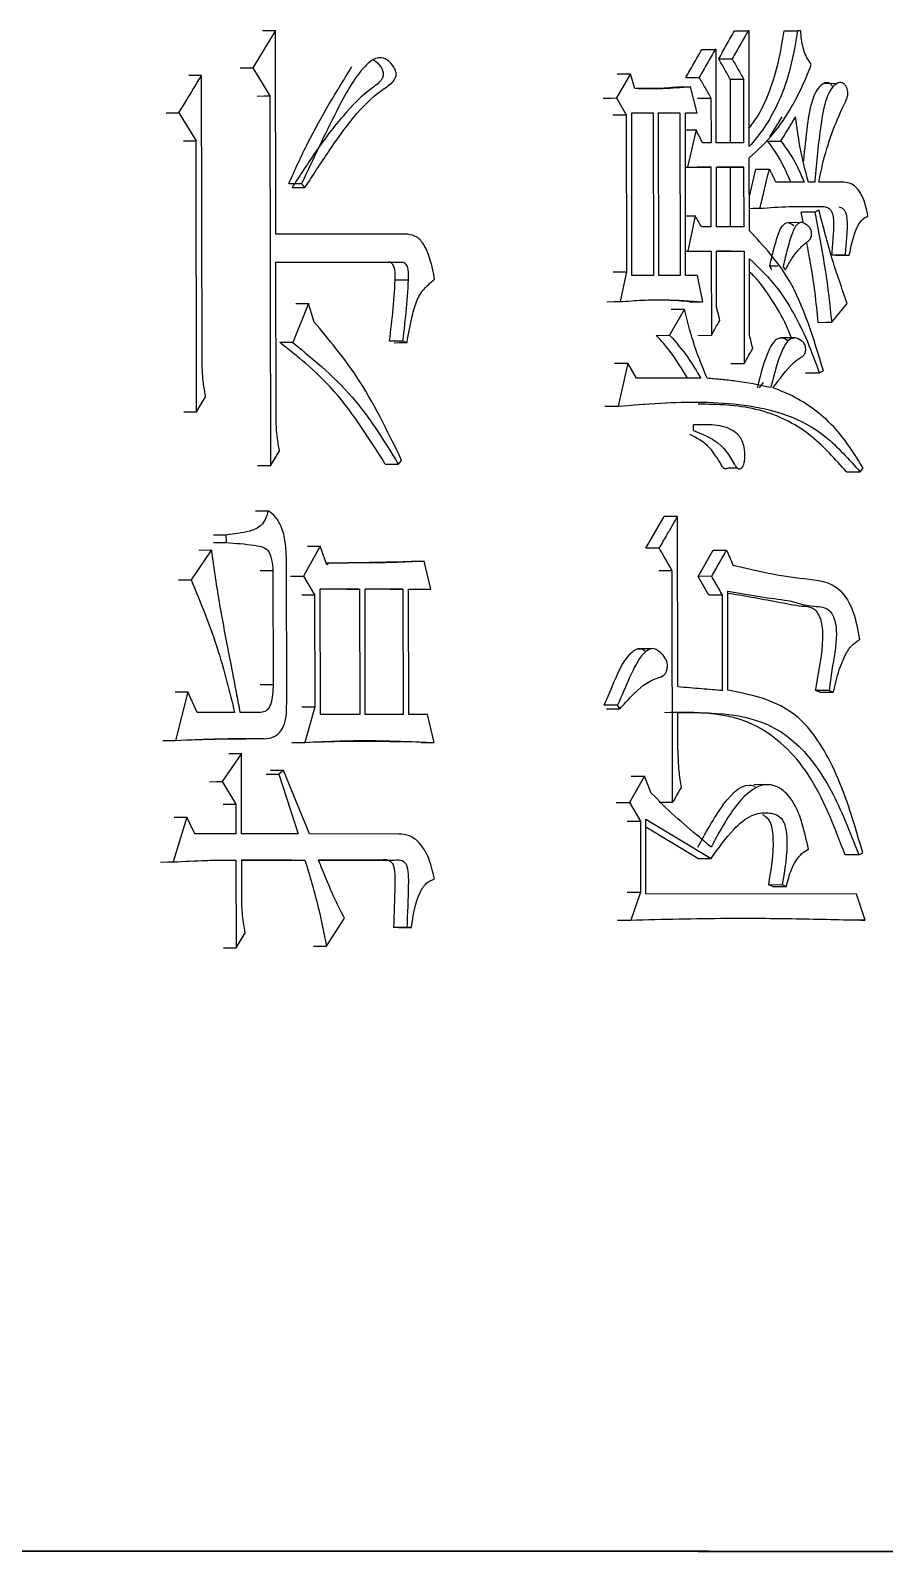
# Model space of a CAD drawing. Header units: millimetres. Extents: x 2462 to 4142, y 835 to 2023.
# Drawn here: x 3116.17 to 3121.11, y 1153.48 to 1162.33 of the extents above; entities that cross this region are included whole.
import ezdxf

# ---------------------------------------------------------------- set-up
doc = ezdxf.new("R2010")
doc.units = ezdxf.units.MM

msp = doc.modelspace()

# ---------------------------------------------------------------- linework, layer by layer
at = {"color": 7, "linetype": 'Continuous', "lineweight": 25}
for p, q in [((3117.586, 1162.3318), (3117.4553, 1162.1155)), ((3117.588, 1161.1527), (3117.586, 1162.3318)), ((3120.2444, 1162.3303), (3120.3224, 1162.3305)), ((3120.3285, 1162.3305), (3120.3224, 1162.3305)), ((3120.3296, 1161.6599), (3120.3285, 1162.3305)), ((3120.5313, 1162.3301), (3120.6096, 1162.3304)), ((3120.6279, 1162.3303), (3120.6096, 1162.3304)), ((3120.0543, 1162.2222), (3120.132, 1162.2225)), ((3120.1381, 1162.2225), (3120.132, 1162.2225)), ((3120.139, 1161.6816), (3120.1381, 1162.2225)), ((3117.162, 1160.4281), (3117.1592, 1162.0723)), ((3117.4553, 1162.1155), (3117.5539, 1161.9532)), ((3119.6422, 1162.0821), (3119.5613, 1161.9415)), ((3119.6673, 1161.9955), (3119.6422, 1162.0821)), ((3120.2983, 1162.0493), (3120.2204, 1162.049)), ((3120.221, 1161.6813), (3120.2204, 1162.049)), ((3120.2989, 1161.6815), (3120.2983, 1162.0493)), ((3120.0277, 1161.8547), (3119.9903, 1162.0062)), ((3120.8377, 1162.0244), (3120.7586, 1162.0242)), ((3117.5539, 1161.9532), (3117.5576, 1159.8114)), ((3119.5613, 1161.9415), (3119.6177, 1161.8441)), ((3120.1078, 1161.9412), (3120.1082, 1161.6816)), ((3116.954, 1161.8557), (3117.0273, 1161.856)), ((3117.0273, 1161.856), (3117.1268, 1161.6937)), ((3119.6177, 1161.8441), (3119.6192, 1160.9355)), ((3119.6489, 1161.8549), (3119.7735, 1161.8549)), ((3119.6505, 1160.9138), (3119.6489, 1161.8549)), ((3119.6963, 1161.8546), (3119.7735, 1161.8549)), ((3119.7735, 1161.8549), (3119.775, 1160.9138)), ((3119.8045, 1161.8549), (3119.9286, 1161.8548)), ((3119.8061, 1160.9137), (3119.8045, 1161.8549)), ((3119.8512, 1161.8545), (3119.8045, 1161.8546)), ((3119.8512, 1161.8545), (3119.9286, 1161.8548)), ((3119.9286, 1161.8548), (3119.9302, 1160.9137)), ((3119.9596, 1161.8548), (3120.0277, 1161.8547)), ((3119.9612, 1160.9137), (3119.9596, 1161.8548)), ((3119.9596, 1161.8545), (3120.0277, 1161.8547)), ((3120.4495, 1161.716), (3120.52, 1161.8325)), ((3117.1294, 1160.1252), (3117.1268, 1161.6937)), ((3120.1082, 1161.6816), (3120.0588, 1161.6816)), ((3120.2989, 1161.6815), (3120.139, 1161.6816)), ((3120.4349, 1161.6919), (3120.5131, 1161.6922)), ((3119.9601, 1161.541), (3119.9725, 1161.5411)), ((3119.9725, 1161.5411), (3120.1084, 1161.541)), ((3120.1084, 1161.541), (3120.0308, 1161.5407)), ((3120.109, 1161.1948), (3120.1084, 1161.541)), ((3120.1393, 1161.541), (3120.2992, 1161.5409)), ((3120.1399, 1161.1948), (3120.1393, 1161.541)), ((3120.2213, 1161.5406), (3120.1393, 1161.5407)), ((3120.2992, 1161.5409), (3120.2213, 1161.5406)), ((3120.2218, 1161.1945), (3120.2213, 1161.5406)), ((3120.2998, 1161.1947), (3120.2992, 1161.5409)), ((3120.3305, 1161.1731), (3120.3298, 1161.595)), ((3120.3301, 1161.3718), (3120.3681, 1161.5297)), ((3117.7377, 1161.4447), (3117.6631, 1161.4445)), ((3120.6476, 1161.4541), (3120.483, 1161.4542)), ((3120.7084, 1161.4541), (3120.6719, 1161.4541)), ((3120.878, 1161.454), (3120.7326, 1161.4541)), ((3117.6827, 1161.4229), (3117.7573, 1161.4231)), ((3120.7086, 1161.281), (3120.6302, 1161.2808)), ((3120.6411, 1161.223), (3120.6302, 1161.2808)), ((3120.6306, 1161.3132), (3120.6839, 1161.3126)), ((3120.684, 1161.313), (3120.7365, 1161.3131)), ((3120.7329, 1161.2918), (3120.7086, 1161.281)), ((3120.109, 1161.1948), (3120.0535, 1161.1949)), ((3120.2998, 1161.1947), (3120.1399, 1161.1948)), ((3120.6353, 1161.2197), (3120.5564, 1161.2195)), ((3118.3537, 1161.1524), (3117.588, 1161.1527)), ((3117.5883, 1160.9904), (3118.3153, 1160.9902)), ((3117.5898, 1160.1142), (3117.5883, 1160.9904)), ((3118.24, 1160.9899), (3117.5883, 1160.9902)), ((3118.2407, 1160.9899), (3118.3161, 1160.9902)), ((3119.961, 1161.0542), (3119.9733, 1161.0543)), ((3119.9733, 1161.0543), (3120.1093, 1161.0542)), ((3120.0316, 1161.054), (3120.1093, 1161.0542)), ((3120.1093, 1161.0542), (3120.1101, 1160.5674)), ((3120.1401, 1161.0542), (3120.3, 1161.0541)), ((3120.1406, 1160.7297), (3120.1401, 1161.0542)), ((3120.2221, 1161.0539), (3120.1401, 1161.0539)), ((3120.2221, 1161.0539), (3120.3, 1161.0541)), ((3120.3, 1161.0541), (3120.3011, 1160.4051)), ((3120.3315, 1160.5673), (3120.3307, 1161.0108)), ((3120.8848, 1161.0321), (3120.8061, 1161.0319)), ((3120.8302, 1161.0318), (3120.9089, 1161.0321)), ((3120.8848, 1161.0321), (3120.9089, 1161.0321)), ((3119.5422, 1160.9352), (3119.6192, 1160.9355)), ((3119.6192, 1160.9355), (3119.582, 1160.7624)), ((3119.775, 1160.9138), (3119.6505, 1160.9138)), ((3119.9302, 1160.9137), (3119.8061, 1160.9137)), ((3120.0292, 1160.9136), (3119.9612, 1160.9137)), ((3120.0604, 1160.7622), (3120.0292, 1160.9136)), ((3120.4946, 1160.9674), (3120.4483, 1160.9672)), ((3120.4605, 1160.9456), (3120.4484, 1160.9672)), ((3120.5388, 1160.9458), (3120.5265, 1160.9675)), ((3118.3527, 1160.8872), (3118.2778, 1160.8869)), ((3117.7781, 1160.7524), (3117.6871, 1160.5253)), ((3117.8108, 1160.6442), (3117.7781, 1160.7524)), ((3119.9828, 1160.7619), (3120.0604, 1160.7622)), ((3120.8068, 1160.6427), (3120.8973, 1160.7509)), ((3119.9553, 1160.719), (3119.8688, 1160.5676)), ((3119.7915, 1160.5673), (3119.8688, 1160.5675)), ((3120.0324, 1160.5672), (3120.1101, 1160.5674)), ((3120.5908, 1160.5521), (3120.5121, 1160.5519)), ((3117.6871, 1160.5252), (3117.6128, 1160.5249)), ((3118.3225, 1160.5358), (3118.3483, 1160.525)), ((3119.6264, 1160.4054), (3119.5705, 1160.1567)), ((3119.6764, 1160.3189), (3119.6264, 1160.4054)), ((3120.2232, 1160.4048), (3120.3011, 1160.4051)), ((3120.0488, 1160.3187), (3119.6764, 1160.3189)), ((3120.3885, 1160.2641), (3120.412, 1160.2938)), ((3120.656, 1160.3505), (3120.7345, 1160.3507)), ((3117.1294, 1160.1252), (3117.1821, 1160.2117)), ((3117.056, 1160.125), (3117.1294, 1160.1252)), ((3119.4936, 1160.1563), (3119.5705, 1160.1566)), ((3119.8831, 1160.1757), (3119.7174, 1160.1675)), ((3120.006, 1160.0157), (3120.006, 1160.0483)), ((3120.0609, 1160.0501), (3120.0605, 1160.0501)), ((3117.5576, 1159.8114), (3117.6098, 1159.8979)), ((3118.298, 1159.8219), (3118.3172, 1159.8435)), ((3118.2226, 1159.8216), (3118.2979, 1159.8219)), ((3120.2084, 1159.8), (3120.2596, 1159.8001)), ((3120.2856, 1159.8002), (3120.2867, 1159.8002)), ((3120.8927, 1159.7771), (3120.9715, 1159.7774)), ((3120.9714, 1159.7773), (3120.9894, 1159.7989)), ((3117.4708, 1159.5515), (3117.5449, 1159.5518)), ((3119.7315, 1159.3342), (3119.8366, 1159.518)), ((3119.9157, 1158.5339), (3119.914, 1159.5183)), ((3117.3021, 1159.4112), (3117.2284, 1159.411)), ((3117.3022, 1159.3679), (3117.3021, 1159.4112)), ((3117.2166, 1159.3247), (3117.0981, 1159.1517)), ((3117.143, 1159.3244), (3117.2166, 1159.3247)), ((3117.2285, 1159.3677), (3117.3022, 1159.3679)), ((3117.8456, 1159.3461), (3117.7481, 1159.1731)), ((3117.8848, 1159.2379), (3117.8456, 1159.3461)), ((3119.8088, 1159.3344), (3119.7315, 1159.3342)), ((3120.0348, 1159.1718), (3120.1207, 1159.3231)), ((3120.1207, 1159.3231), (3120.1984, 1159.3234)), ((3117.6515, 1158.4375), (3117.65, 1159.2705)), ((3117.8912, 1159.2487), (3117.8809, 1159.2487)), ((3117.8912, 1159.2488), (3117.8848, 1159.2379)), ((3117.9391, 1159.2488), (3117.9394, 1159.2488)), ((3118.2827, 1159.2554), (3118.3713, 1159.2591)), ((3118.4856, 1159.0971), (3118.4468, 1159.2593)), ((3117.5717, 1159.2055), (3117.5728, 1158.5457)), ((3117.7481, 1159.1731), (3117.8135, 1159.0649)), ((3119.8858, 1157.8632), (3119.8835, 1159.2046)), ((3120.1124, 1159.172), (3120.0348, 1159.1718)), ((3120.0965, 1159.0635), (3120.0348, 1159.1718)), ((3117.8135, 1159.0649), (3117.8146, 1158.4158)), ((3118.0732, 1159.0972), (3117.846, 1159.0973)), ((3117.8472, 1158.3726), (3117.846, 1159.0973)), ((3117.9983, 1159.097), (3118.0732, 1159.0972)), ((3118.0732, 1159.0972), (3118.0744, 1158.3725)), ((3118.3249, 1159.0971), (3118.1055, 1159.0972)), ((3118.1067, 1158.3725), (3118.1055, 1159.0972)), ((3118.2498, 1159.0969), (3118.3249, 1159.0971)), ((3118.3249, 1159.0971), (3118.3262, 1158.3724)), ((3118.3571, 1159.0971), (3118.4856, 1159.0971)), ((3118.3584, 1158.3724), (3118.3571, 1159.0971)), ((3118.4102, 1159.0968), (3118.4856, 1159.0971)), ((3120.1752, 1158.5121), (3120.1743, 1159.0638)), ((3120.206, 1158.5121), (3120.205, 1159.0854)), ((3119.7597, 1158.7517), (3119.682, 1158.7515)), ((3117.4987, 1158.5455), (3117.5728, 1158.5457)), ((3120.7921, 1158.5118), (3120.7135, 1158.5115)), ((3120.7378, 1158.5007), (3120.7136, 1158.5115)), ((3120.7922, 1158.5117), (3120.8164, 1158.5009)), ((3117.0793, 1158.5026), (3117.0069, 1158.2214)), ((3117.1324, 1158.3836), (3117.0793, 1158.5026)), ((3119.5672, 1158.426), (3119.4902, 1158.4257)), ((3119.5797, 1158.4043), (3119.5672, 1158.426)), ((3117.3499, 1158.3835), (3117.1324, 1158.3836)), ((3117.501, 1158.3835), (3117.3828, 1158.3835)), ((3117.7401, 1158.4156), (3117.8146, 1158.4158)), ((3117.8146, 1158.4158), (3117.7563, 1158.2103)), ((3118.0744, 1158.3725), (3117.8472, 1158.3726)), ((3118.3262, 1158.3724), (3118.1067, 1158.3725)), ((3118.4676, 1158.3723), (3118.3584, 1158.3724)), ((3118.5063, 1158.21), (3118.4676, 1158.3723)), ((3119.9163, 1158.1661), (3119.9159, 1158.3825)), ((3117.4466, 1158.2318), (3117.4149, 1158.2319)), ((3117.5209, 1158.232), (3117.4466, 1158.2318)), ((3118.4309, 1158.2098), (3118.5063, 1158.21)), ((3117.3898, 1158.1456), (3117.2782, 1157.9833)), ((3117.3906, 1157.6804), (3117.3898, 1158.1456)), ((3117.2782, 1157.9833), (3117.3574, 1157.8535)), ((3117.6325, 1158.0481), (3117.6064, 1158.0265)), ((3117.6064, 1158.0265), (3117.718, 1157.6803)), ((3117.7833, 1157.6803), (3117.6325, 1158.0481)), ((3119.7239, 1158.0148), (3119.6369, 1157.8634)), ((3119.7614, 1157.9174), (3119.7239, 1158.0148)), ((3120.4344, 1157.9658), (3120.3563, 1157.9656)), ((3117.3574, 1157.8535), (3117.3577, 1157.6804)), ((3119.6369, 1157.8634), (3119.6994, 1157.7552)), ((3117.0739, 1157.7779), (3116.9949, 1157.5183)), ((3117.1204, 1157.6805), (3117.0739, 1157.7779)), ((3119.6994, 1157.7552), (3119.7001, 1157.3441)), ((3119.7306, 1157.766), (3120.109, 1157.5386)), ((3119.7313, 1157.3333), (3119.7306, 1157.766)), ((3120.0314, 1157.5383), (3119.7307, 1157.7192)), ((3117.3577, 1157.6804), (3117.1204, 1157.6805)), ((3117.718, 1157.6803), (3117.3906, 1157.6804)), ((3118.3016, 1157.6801), (3117.7833, 1157.6803)), ((3120.0314, 1157.5383), (3120.109, 1157.5386)), ((3120.9631, 1157.5597), (3120.9872, 1157.5705)), ((3117.358, 1157.529), (3117.3588, 1157.0206)), ((3117.3909, 1157.529), (3117.7574, 1157.5288)), ((3117.3912, 1157.3234), (3117.3909, 1157.529)), ((3117.6828, 1157.5286), (3117.3909, 1157.5287)), ((3117.6828, 1157.5286), (3117.7574, 1157.5288)), ((3117.8356, 1157.5288), (3118.2761, 1157.5287)), ((3118.2008, 1157.5284), (3117.8357, 1157.5285)), ((3118.2008, 1157.5284), (3118.2761, 1157.5287)), ((3120.4422, 1157.3867), (3120.5204, 1157.3869)), ((3120.4666, 1157.3758), (3120.4422, 1157.3867)), ((3120.4666, 1157.3758), (3120.5448, 1157.3761)), ((3120.5204, 1157.3869), (3120.5448, 1157.3761)), ((3119.623, 1157.3439), (3119.7001, 1157.3441)), ((3119.7001, 1157.3441), (3119.6443, 1157.1819)), ((3120.9514, 1157.3326), (3119.7313, 1157.3333)), ((3120.9999, 1157.1811), (3120.9514, 1157.3326)), ((3117.882, 1157.0312), (3117.9856, 1157.1934)), ((3120.9211, 1157.1808), (3120.4439, 1157.1907)), ((3117.3588, 1157.0206), (3117.4113, 1157.1071)), ((3118.3476, 1157.1392), (3118.2724, 1157.139)), ((3118.2981, 1157.1389), (3118.3733, 1157.1392)), ((3118.3733, 1157.1392), (3118.3476, 1157.1392)), ((3117.285, 1157.0203), (3117.3588, 1157.0206)), ((3117.8075, 1157.031), (3117.882, 1157.0312))]:
    msp.add_line(p, q, dxfattribs=at)
at = {"color": 7, "linetype": 'Continuous', "lineweight": 25, "flags": 128}
for points in [[(3117.5119, 1162.3315), (3117.5533, 1162.3317), (3117.586, 1162.3318)], [(3120.1527, 1162.1681), (3120.1963, 1162.1682), (3120.2305, 1162.1683)], [(3117.1592, 1162.0723), (3117.1178, 1162.0722), (3117.0857, 1162.072)], [(3117.3814, 1162.1152), (3117.4227, 1162.1154), (3117.4553, 1162.1155)], [(3119.5652, 1162.0819), (3119.6083, 1162.082), (3119.6422, 1162.0821)], [(3119.9621, 1162.06), (3120.0055, 1162.0601), (3120.0397, 1162.0603)], [(3119.9128, 1162.0059), (3119.9562, 1162.0061), (3119.9903, 1162.0062)], [(3117.4798, 1161.9529), (3117.5212, 1161.9531), (3117.5539, 1161.9532)], [(3119.4844, 1161.9413), (3119.5274, 1161.9414), (3119.5613, 1161.9415)], [(3120.0301, 1161.941), (3120.0736, 1161.9411), (3120.1078, 1161.9412)], [(3119.5407, 1161.8439), (3119.5838, 1161.844), (3119.6177, 1161.8441)], [(3117.0533, 1161.6935), (3117.0943, 1161.6936), (3117.1268, 1161.6937)], [(3119.9598, 1161.7572), (3119.9875, 1161.7573), (3120.0216, 1161.7574)], [(3120.0216, 1161.7574), (3119.9971, 1161.6492), (3119.9725, 1161.5411)], [(3120.3681, 1161.5297), (3120.4118, 1161.5299), (3120.4462, 1161.53)], [(3117.7573, 1161.4231), (3117.7475, 1161.4339), (3117.7378, 1161.4447)], [(3119.9606, 1161.2596), (3119.9822, 1161.2597), (3120.0163, 1161.2598)], [(3120.0163, 1161.2598), (3119.9948, 1161.157), (3119.9733, 1161.0543)], [(3120.3303, 1161.3026), (3120.3525, 1161.3027), (3120.3915, 1161.3028)], [(3117.7037, 1160.7521), (3117.7452, 1160.7523), (3117.7781, 1160.7524)], [(3119.5051, 1160.7622), (3119.5482, 1160.7623), (3119.582, 1160.7624)], [(3120.1593, 1160.6539), (3120.1546, 1160.6729), (3120.1476, 1160.7013), (3120.1406, 1160.7297)], [(3119.8779, 1160.7187), (3119.9166, 1160.7188), (3119.9553, 1160.719)], [(3120.7282, 1160.6425), (3120.7722, 1160.6426), (3120.8068, 1160.6427)], [(3120.35, 1160.4916), (3120.3454, 1160.5105), (3120.3384, 1160.5389), (3120.3315, 1160.5673)], [(3118.2473, 1160.5356), (3118.2778, 1160.5357), (3118.3002, 1160.5358), (3118.3225, 1160.5358)], [(3118.2731, 1160.5248), (3118.3035, 1160.5249), (3118.3259, 1160.5249), (3118.3483, 1160.525)], [(3119.5494, 1160.4052), (3119.5925, 1160.4053), (3119.6264, 1160.4054)], [(3117.5576, 1159.8114), (3117.5159, 1159.8112), (3117.4835, 1159.8111)], [(3119.914, 1159.5183), (3119.8707, 1159.5181), (3119.8366, 1159.518)], [(3117.7711, 1159.3459), (3117.8127, 1159.346), (3117.8456, 1159.3461)], [(3118.3713, 1159.2591), (3118.4136, 1159.2592), (3118.4468, 1159.2593)], [(3117.0246, 1159.1514), (3117.0428, 1159.1515), (3117.0612, 1159.1516), (3117.0796, 1159.1516), (3117.0981, 1159.1517)], [(3117.4976, 1159.2053), (3117.5345, 1159.2054), (3117.5717, 1159.2055)], [(3117.6738, 1159.1728), (3117.7153, 1159.173), (3117.7481, 1159.1731)], [(3119.8835, 1159.2046), (3119.8402, 1159.2044), (3119.8062, 1159.2043)], [(3117.739, 1159.0646), (3117.7806, 1159.0648), (3117.8135, 1159.0649)], [(3120.1743, 1159.0638), (3120.1307, 1159.0637), (3120.0965, 1159.0635)], [(3117.0059, 1158.5024), (3117.0469, 1158.5025), (3117.0793, 1158.5026)], [(3120.7378, 1158.5007), (3120.7702, 1158.5008), (3120.7933, 1158.5008), (3120.8164, 1158.5009)], [(3119.5028, 1158.404), (3119.5297, 1158.4041), (3119.5547, 1158.4042), (3119.5797, 1158.4043)], [(3116.9337, 1158.2211), (3116.9746, 1158.2213), (3117.0069, 1158.2214)], [(3117.6817, 1158.2101), (3117.7235, 1158.2102), (3117.7563, 1158.2103)], [(3117.316, 1158.1453), (3117.3572, 1158.1454), (3117.3898, 1158.1456)], [(3117.2045, 1157.9831), (3117.2457, 1157.9832), (3117.2782, 1157.9833)], [(3117.5322, 1158.0262), (3117.5736, 1158.0264), (3117.6064, 1158.0265)], [(3117.6325, 1158.0481), (3117.5908, 1158.048), (3117.5583, 1158.0479)], [(3119.6468, 1158.0145), (3119.69, 1158.0147), (3119.7239, 1158.0148)], [(3117.2836, 1157.8533), (3117.3248, 1157.8534), (3117.3574, 1157.8535)], [(3119.5599, 1157.8631), (3119.603, 1157.8633), (3119.6369, 1157.8634)], [(3119.8858, 1157.8632), (3119.8425, 1157.8631), (3119.8084, 1157.863)], [(3117.0005, 1157.7776), (3117.0415, 1157.7778), (3117.0739, 1157.7779)], [(3119.6224, 1157.7549), (3119.6655, 1157.7551), (3119.6994, 1157.7552)], [(3120.9631, 1157.5597), (3120.9311, 1157.5596), (3120.9077, 1157.5595), (3120.8843, 1157.5595)], [(3116.9216, 1157.518), (3116.9625, 1157.5182), (3116.9949, 1157.5183)], [(3119.5673, 1157.1816), (3119.6104, 1157.1818), (3119.6443, 1157.1819)], [(3120.9999, 1157.1811), (3120.9558, 1157.181), (3120.9211, 1157.1808)]]:
    msp.add_lwpolyline(points, dxfattribs=at)
at = {"color": 7, "linetype": 'Continuous', "lineweight": 25}
for points, knots in [([(3120.1527, 1162.1681), (3120.168, 1162.1951), (3120.1986, 1162.2492), (3120.2292, 1162.3032), (3120.2444, 1162.3303)], [0, 0, 0, 0, 0.5, 1, 1, 1, 1]), ([(3120.3224, 1162.3305), (3120.3071, 1162.3035), (3120.2765, 1162.2494), (3120.2459, 1162.1954), (3120.2305, 1162.1683)], [0, 0, 0, 0, 0.500002, 1, 1, 1, 1]), ([(3120.3295, 1161.7686), (3120.3471, 1161.7915), (3120.394, 1161.8528), (3120.4505, 1161.9845), (3120.503, 1162.1491), (3120.5218, 1162.2695), (3120.5313, 1162.3301)], [0, 0, 0, 0, 0.16426, 0.438499, 0.717463, 1, 1, 1, 1]), ([(3120.6096, 1162.3304), (3120.5935, 1162.2375), (3120.5672, 1162.0855), (3120.4941, 1161.9014), (3120.419, 1161.7665), (3120.3593, 1161.6952), (3120.3296, 1161.6599)], [0, 0, 0, 0, 0.347456, 0.568585, 0.785979, 1, 1, 1, 1]), ([(3120.689, 1162.1356), (3120.6773, 1162.1521), (3120.6577, 1162.1797), (3120.6411, 1162.2321), (3120.6313, 1162.28), (3120.629, 1162.3135), (3120.6279, 1162.3303)], [0, 0, 0, 0, 0.330678, 0.550991, 0.77457, 1, 1, 1, 1]), ([(3118.1489, 1162.1663), (3118.1617, 1162.1577), (3118.1805, 1162.1449), (3118.1993, 1162.1176), (3118.2075, 1162.0984), (3118.2105, 1162.0814), (3118.2096, 1162.0678), (3118.2045, 1162.0533), (3118.1857, 1162.0261), (3118.1019, 1161.9718), (3117.9756, 1161.8425), (3117.8237, 1161.6415), (3117.7298, 1161.4959), (3117.6827, 1161.4229)], [0, 0, 0, 0, 0.053519, 0.078913, 0.099418, 0.111233, 0.123161, 0.13324, 0.15266, 0.222251, 0.482285, 0.740165, 1, 1, 1, 1]), ([(3117.7573, 1161.4231), (3117.8024, 1161.4922), (3117.9382, 1161.7), (3118.0955, 1161.9167), (3118.2362, 1162.0092), (3118.2619, 1162.0298), (3118.2769, 1162.0488), (3118.2835, 1162.0622), (3118.2858, 1162.0764), (3118.2847, 1162.0909), (3118.2784, 1162.1109), (3118.2613, 1162.1387), (3118.2317, 1162.1658), (3118.1936, 1162.1787), (3118.149, 1162.1655), (3118.0529, 1162.0803), (3117.9162, 1161.8249), (3117.8046, 1161.5872), (3117.7379, 1161.4451), (3117.7377, 1161.4447)], [0, 0, 0, 0, 0.129751, 0.390616, 0.417721, 0.44078, 0.449022, 0.457342, 0.462693, 0.468031, 0.47654, 0.491679, 0.518135, 0.5454, 0.568563, 0.608437, 0.767667, 0.999422, 1, 1, 1, 1]), ([(3119.9621, 1162.06), (3119.9775, 1162.087), (3120.0082, 1162.1411), (3120.0389, 1162.1952), (3120.0543, 1162.2222)], [0, 0, 0, 0, 0.5, 1, 1, 1, 1]), ([(3120.132, 1162.2225), (3120.1166, 1162.1954), (3120.0858, 1162.1414), (3120.0551, 1162.0873), (3120.0397, 1162.0603)], [0, 0, 0, 0, 0.500002, 1, 1, 1, 1]), ([(3120.2204, 1162.049), (3120.2091, 1162.0689), (3120.1866, 1162.1086), (3120.164, 1162.1482), (3120.1527, 1162.1681)], [0, 0, 0, 0, 0.500001, 1, 1, 1, 1]), ([(3120.2305, 1162.1683), (3120.2418, 1162.1485), (3120.2644, 1162.1088), (3120.287, 1162.0691), (3120.2983, 1162.0493)], [0, 0, 0, 0, 0.5000012, 1, 1, 1, 1]), ([(3117.0273, 1161.856), (3117.0424, 1161.8807), (3117.0719, 1161.9291), (3117.1159, 1162.0012), (3117.1447, 1162.0486), (3117.1592, 1162.0723)], [0, 0, 0, 0, 0.342688, 0.671344, 1, 1, 1, 1]), ([(3117.6631, 1161.4445), (3117.6995, 1161.5249), (3117.8088, 1161.7668), (3117.9411, 1161.9805), (3118.0295, 1162.1232)], [0, 0, 0, 0, 0.332449, 1, 1, 1, 1]), ([(3120.0397, 1162.0603), (3120.051, 1162.0404), (3120.0737, 1162.0007), (3120.0964, 1161.9611), (3120.1078, 1161.9412)], [0, 0, 0, 0, 0.500001, 1, 1, 1, 1]), ([(3120.3298, 1161.595), (3120.3782, 1161.6395), (3120.4585, 1161.7133), (3120.5549, 1161.8517), (3120.6286, 1161.9848), (3120.6688, 1162.0851), (3120.689, 1162.1356)], [0, 0, 0, 0, 0.333809, 0.553089, 0.775219, 1, 1, 1, 1]), ([(3119.9903, 1162.0062), (3119.9367, 1162.0014), (3119.8563, 1161.9943), (3119.7485, 1161.9944), (3119.6944, 1161.9952), (3119.6673, 1161.9955)], [0, 0, 0, 0, 0.499448, 0.749701, 1, 1, 1, 1]), ([(3119.782, 1161.9977), (3119.7496, 1161.9967), (3119.7113, 1161.9956), (3119.68, 1161.9955), (3119.6751, 1161.9955)], [0, 0, 0, 0, 0.84535, 1, 1, 1, 1]), ([(3119.7797, 1161.9978), (3119.7825, 1161.9979), (3119.827, 1161.9988), (3119.8713, 1162.0025), (3119.9128, 1162.0059)], [0, 0, 0, 0, 0.062303, 1, 1, 1, 1]), ([(3120.8141, 1162.0026), (3120.8134, 1162.0043), (3120.8103, 1162.0121), (3120.8014, 1162.0226), (3120.7882, 1162.0308), (3120.7704, 1162.0308), (3120.7467, 1162.0186), (3120.7197, 1161.9892), (3120.6849, 1161.9116), (3120.6621, 1161.7686), (3120.6499, 1161.645), (3120.6432, 1161.5764)], [0, 0, 0, 0, 0.009833, 0.04591, 0.085264, 0.121956, 0.18608, 0.281913, 0.377725, 0.654482, 1, 1, 1, 1]), ([(3120.7326, 1161.4541), (3120.7412, 1161.4966), (3120.7751, 1161.6648), (3120.8398, 1161.8225), (3120.8957, 1161.9398), (3120.9006, 1161.9599), (3120.9007, 1161.9774), (3120.8973, 1161.9936), (3120.8907, 1162.0092), (3120.8803, 1162.0229), (3120.8669, 1162.0309), (3120.8491, 1162.0311), (3120.8254, 1162.019), (3120.7984, 1161.9896), (3120.7635, 1161.9124), (3120.7353, 1161.7312), (3120.718, 1161.5677), (3120.7086, 1161.4572), (3120.7084, 1161.4541)], [0, 0, 0, 0, 0.0991642, 0.3918208, 0.4130453, 0.4271989, 0.439103, 0.4509669, 0.4644718, 0.4806037, 0.4982371, 0.5146983, 0.5433978, 0.586335, 0.6292656, 0.7524944, 0.9931053, 1, 1, 1, 1]), ([(3120.5131, 1161.6922), (3120.5204, 1161.7041), (3120.5348, 1161.728), (3120.5632, 1161.7748), (3120.5843, 1161.8098), (3120.5983, 1161.8328)], [0, 0, 0, 0, 0.254578, 0.509156, 1, 1, 1, 1]), ([(3120.6719, 1161.4541), (3120.654, 1161.5226), (3120.622, 1161.6451), (3120.6055, 1161.7753), (3120.5983, 1161.8328)], [0, 0, 0, 0, 0.55855, 1, 1, 1, 1]), ([(3120.0588, 1161.6816), (3120.0526, 1161.6943), (3120.0402, 1161.7195), (3120.0278, 1161.7448), (3120.0216, 1161.7574)], [0, 0, 0, 0, 0.500003, 1, 1, 1, 1]), ([(3120.4349, 1161.6919), (3120.4632, 1161.6528), (3120.5142, 1161.5823), (3120.5523, 1161.4934), (3120.5692, 1161.4539)], [0, 0, 0, 0, 0.555057, 1, 1, 1, 1]), ([(3120.5131, 1161.6922), (3120.5415, 1161.653), (3120.5925, 1161.5825), (3120.6306, 1161.4937), (3120.6476, 1161.4541)], [0, 0, 0, 0, 0.555111, 1, 1, 1, 1]), ([(3120.3915, 1161.3028), (3120.399, 1161.3339), (3120.4119, 1161.3873), (3120.4301, 1161.463), (3120.4408, 1161.5077), (3120.4462, 1161.53)], [0, 0, 0, 0, 0.410416, 0.705208, 1, 1, 1, 1]), ([(3120.4462, 1161.53), (3120.4493, 1161.5237), (3120.4554, 1161.511), (3120.4646, 1161.4921), (3120.4738, 1161.4732), (3120.4799, 1161.4605), (3120.483, 1161.4542)], [0, 0, 0, 0, 0.25, 0.5, 0.75, 1, 1, 1, 1]), ([(3121.0171, 1161.2592), (3121.0106, 1161.2887), (3120.9977, 1161.3469), (3120.9633, 1161.4137), (3120.9204, 1161.4494), (3120.8921, 1161.4525), (3120.878, 1161.454)], [0, 0, 0, 0, 0.291567, 0.574035, 0.788626, 1, 1, 1, 1]), ([(3120.0535, 1161.1949), (3120.0473, 1161.2057), (3120.0349, 1161.2273), (3120.0225, 1161.249), (3120.0163, 1161.2598)], [0, 0, 0, 0, 0.500003, 1, 1, 1, 1]), ([(3120.3915, 1161.3028), (3120.448, 1161.307), (3120.5528, 1161.3148), (3120.6764, 1161.3139), (3120.7433, 1161.3131), (3120.7624, 1161.3128)], [0, 0, 0, 0, 0.45577, 0.844363, 1, 1, 1, 1]), ([(3120.7086, 1161.281), (3120.7192, 1161.2254), (3120.7403, 1161.1142), (3120.7781, 1160.9032), (3120.7956, 1160.7443), (3120.8068, 1160.6427)], [0, 0, 0, 0, 0.26507, 0.530167, 1, 1, 1, 1]), ([(3120.7256, 1161.3121), (3120.7403, 1161.3134), (3120.7631, 1161.3155), (3120.7899, 1161.3051), (3120.8041, 1161.2892), (3120.813, 1161.2669), (3120.8206, 1161.2129), (3120.8143, 1161.1321), (3120.8088, 1161.0643), (3120.8061, 1161.0319)], [0, 0, 0, 0, 0.180777, 0.279391, 0.333946, 0.388712, 0.476652, 0.750201, 1, 1, 1, 1]), ([(3120.8973, 1160.7509), (3120.8664, 1160.838), (3120.82, 1160.9688), (3120.7697, 1161.1529), (3120.7452, 1161.2455), (3120.7329, 1161.2918)], [0, 0, 0, 0, 0.499014, 0.749447, 1, 1, 1, 1]), ([(3120.8484, 1161.3118), (3120.8564, 1161.3093), (3120.8688, 1161.3054), (3120.8829, 1161.2892), (3120.8917, 1161.2668), (3120.8994, 1161.2121), (3120.8928, 1161.1315), (3120.8874, 1161.0638), (3120.8848, 1161.0321)], [0, 0, 0, 0, 0.120795, 0.187483, 0.254414, 0.362694, 0.701163, 1, 1, 1, 1]), ([(3120.9089, 1161.0321), (3120.9202, 1161.0872), (3120.9357, 1161.1632), (3120.9792, 1161.2389), (3121.0046, 1161.2525), (3121.0171, 1161.2592)], [0, 0, 0, 0, 0.572071, 0.789697, 1, 1, 1, 1]), ([(3120.7587, 1160.3615), (3120.7022, 1160.55), (3120.6027, 1160.8816), (3120.4125, 1161.0852), (3120.3305, 1161.1731)], [0, 0, 0, 0, 0.568507, 1, 1, 1, 1]), ([(3120.4483, 1160.9672), (3120.4547, 1160.9956), (3120.4682, 1161.0563), (3120.4897, 1161.1282), (3120.5085, 1161.1803), (3120.5246, 1161.2073), (3120.5416, 1161.2195), (3120.5641, 1161.2205), (3120.5782, 1161.21), (3120.588, 1161.2026)], [0, 0, 0, 0, 0.240044, 0.51174, 0.633455, 0.718557, 0.804312, 0.864453, 1, 1, 1, 1]), ([(3120.5388, 1160.9458), (3120.5511, 1160.9687), (3120.5746, 1161.0124), (3120.6163, 1161.066), (3120.6528, 1161.1011), (3120.6797, 1161.1187), (3120.6885, 1161.1365), (3120.6908, 1161.149), (3120.6907, 1161.1626), (3120.6879, 1161.1765), (3120.6809, 1161.1907), (3120.6651, 1161.2049), (3120.6467, 1161.2176), (3120.6262, 1161.2215), (3120.6109, 1161.2138), (3120.5946, 1161.1966), (3120.5737, 1161.1473), (3120.5498, 1161.0701), (3120.5343, 1161.0018), (3120.5265, 1160.9675)], [0, 0, 0, 0, 0.117405, 0.224509, 0.331508, 0.385093, 0.401497, 0.417938, 0.434588, 0.453949, 0.473457, 0.503443, 0.565755, 0.597796, 0.629831, 0.663694, 0.717988, 0.857978, 1, 1, 1, 1]), ([(3118.5082, 1160.8927), (3118.4941, 1160.9641), (3118.4748, 1161.0622), (3118.4062, 1161.142), (3118.371, 1161.149), (3118.3537, 1161.1524)], [0, 0, 0, 0, 0.574617, 0.790317, 1, 1, 1, 1]), ([(3120.7282, 1160.6425), (3120.723, 1160.7002), (3120.7127, 1160.8155), (3120.6872, 1160.9694), (3120.6699, 1161.0662), (3120.6625, 1161.1071)], [0, 0, 0, 0, 0.366358, 0.732118, 1, 1, 1, 1]), ([(3118.2472, 1160.5356), (3118.262, 1160.66), (3118.2781, 1160.7948), (3118.2799, 1160.9433), (3118.2726, 1160.968), (3118.2629, 1160.9824), (3118.2549, 1160.9889), (3118.247, 1160.9914), (3118.2424, 1160.9902), (3118.24, 1160.9897)], [0, 0, 0, 0, 0.769318, 0.833437, 0.895211, 0.926583, 0.957133, 0.978253, 1, 1, 1, 1]), ([(3118.3154, 1160.9899), (3118.3177, 1160.9905), (3118.3223, 1160.9917), (3118.3302, 1160.9892), (3118.3383, 1160.9826), (3118.348, 1160.9682), (3118.3553, 1160.9436), (3118.3535, 1160.7951), (3118.3374, 1160.6603), (3118.3225, 1160.5358)], [0, 0, 0, 0, 0.021772, 0.042916, 0.073493, 0.104882, 0.166661, 0.230772, 1, 1, 1, 1]), ([(3120.3307, 1161.0108), (3120.387, 1160.9572), (3120.4802, 1160.8683), (3120.5881, 1160.6967), (3120.669, 1160.5329), (3120.7126, 1160.4117), (3120.7345, 1160.3507)], [0, 0, 0, 0, 0.333002, 0.552476, 0.774971, 1, 1, 1, 1]), ([(3120.5756, 1160.5477), (3120.5658, 1160.5729), (3120.5333, 1160.6568), (3120.4598, 1160.7761), (3120.3876, 1160.8814), (3120.3409, 1160.9253), (3120.3309, 1160.9347)], [0, 0, 0, 0, 0.160168, 0.532803, 0.900271, 1, 1, 1, 1]), ([(3118.3483, 1160.525), (3118.3577, 1160.5765), (3118.3731, 1160.661), (3118.4027, 1160.7756), (3118.4521, 1160.8452), (3118.4896, 1160.877), (3118.5082, 1160.8927)], [0, 0, 0, 0, 0.3492702, 0.5727501, 0.7884516, 1, 1, 1, 1]), ([(3119.582, 1160.7624), (3119.6254, 1160.7656), (3119.7122, 1160.772), (3119.872, 1160.7752), (3119.9877, 1160.7672), (3120.0604, 1160.7622)], [0, 0, 0, 0, 0.2709567, 0.5419545, 1, 1, 1, 1]), ([(3119.9828, 1160.7619), (3119.9403, 1160.7656), (3119.8884, 1160.77), (3119.8362, 1160.7708), (3119.8268, 1160.771)], [0, 0, 0, 0, 0.81933, 1, 1, 1, 1]), ([(3118.3172, 1159.8435), (3118.2352, 1160.013), (3118.0898, 1160.3136), (3117.8955, 1160.5438), (3117.8108, 1160.6442)], [0, 0, 0, 0, 0.564156, 1, 1, 1, 1]), ([(3120.0858, 1160.3186), (3120.0568, 1160.3893), (3120.0048, 1160.5159), (3119.9705, 1160.6567), (3119.9553, 1160.719)], [0, 0, 0, 0, 0.5578886, 1, 1, 1, 1]), ([(3120.1101, 1160.5674), (3120.1183, 1160.5818), (3120.1347, 1160.6107), (3120.1511, 1160.6395), (3120.1593, 1160.6539)], [0, 0, 0, 0, 0.500001, 1, 1, 1, 1]), ([(3119.9712, 1160.3184), (3119.9405, 1160.3707), (3119.886, 1160.4636), (3119.8202, 1160.5358), (3119.7915, 1160.5673)], [0, 0, 0, 0, 0.563641, 1, 1, 1, 1]), ([(3119.8688, 1160.5675), (3119.9051, 1160.5265), (3119.9704, 1160.4529), (3120.0247, 1160.3599), (3120.0488, 1160.3187)], [0, 0, 0, 0, 0.556386, 1, 1, 1, 1]), ([(3120.5556, 1160.533), (3120.555, 1160.5336), (3120.5434, 1160.5452), (3120.5219, 1160.5544), (3120.4919, 1160.5488), (3120.465, 1160.525), (3120.4192, 1160.4384), (3120.3959, 1160.3423), (3120.3773, 1160.2678), (3120.3763, 1160.2641)], [0, 0, 0, 0, 0.00681, 0.145999, 0.225847, 0.325684, 0.465342, 0.973472, 1, 1, 1, 1]), ([(3120.4667, 1160.2644), (3120.4764, 1160.2765), (3120.525, 1160.3372), (3120.579, 1160.4166), (3120.6382, 1160.4441), (3120.6506, 1160.4573), (3120.6553, 1160.4692), (3120.6573, 1160.4827), (3120.6566, 1160.4967), (3120.6531, 1160.5104), (3120.6448, 1160.5247), (3120.6251, 1160.5415), (3120.599, 1160.5557), (3120.5683, 1160.5479), (3120.541, 1160.5225), (3120.4967, 1160.4346), (3120.4735, 1160.3403), (3120.4554, 1160.268), (3120.4545, 1160.2644)], [0, 0, 0, 0, 0.066062, 0.330701, 0.377854, 0.393632, 0.409569, 0.423612, 0.439068, 0.455666, 0.47207, 0.502865, 0.57441, 0.614854, 0.665568, 0.739884, 0.987043, 1, 1, 1, 1]), ([(3118.2226, 1159.8216), (3118.1218, 1159.9815), (3117.9433, 1160.2645), (3117.7129, 1160.446), (3117.6126, 1160.5249)], [0, 0, 0, 0, 0.564819, 1, 1, 1, 1]), ([(3117.6871, 1160.5252), (3117.8142, 1160.4215), (3118.0433, 1160.2345), (3118.2195, 1159.949), (3118.2979, 1159.8219)], [0, 0, 0, 0, 0.554743, 1, 1, 1, 1]), ([(3120.3011, 1160.4051), (3120.3092, 1160.4195), (3120.3256, 1160.4483), (3120.3419, 1160.4772), (3120.35, 1160.4916)], [0, 0, 0, 0, 0.500001, 1, 1, 1, 1]), ([(3117.1821, 1160.2117), (3117.1755, 1160.2515), (3117.1636, 1160.3226), (3117.1625, 1160.3958), (3117.162, 1160.4281)], [0, 0, 0, 0, 0.558835, 1, 1, 1, 1]), ([(3120.4545, 1160.2644), (3120.3865, 1160.279), (3120.2915, 1160.2995), (3120.1681, 1160.3109), (3120.1132, 1160.3161), (3120.0858, 1160.3186)], [0, 0, 0, 0, 0.556742, 0.778364, 1, 1, 1, 1]), ([(3120.7345, 1160.3507), (3120.7385, 1160.3525), (3120.7466, 1160.3561), (3120.7547, 1160.3597), (3120.7587, 1160.3615)], [0, 0, 0, 0, 0.500636, 1, 1, 1, 1]), ([(3120.9894, 1159.7989), (3120.9395, 1159.8782), (3120.8577, 1160.0079), (3120.7183, 1160.1324), (3120.5952, 1160.213), (3120.5094, 1160.2472), (3120.4667, 1160.2643)], [0, 0, 0, 0, 0.345608, 0.56562, 0.783503, 1, 1, 1, 1]), ([(3117.6098, 1159.8979), (3117.6032, 1159.9376), (3117.5914, 1160.0088), (3117.5903, 1160.082), (3117.5898, 1160.1142)], [0, 0, 0, 0, 0.558835, 1, 1, 1, 1]), ([(3119.5706, 1160.1566), (3119.6522, 1160.1633), (3119.8968, 1160.1834), (3120.3007, 1160.1858), (3120.7088, 1160.072), (3120.9064, 1159.8503), (3120.9715, 1159.7774)], [0, 0, 0, 0, 0.166223, 0.49841, 0.83499, 1, 1, 1, 1]), ([(3120.8927, 1159.7772), (3120.8272, 1159.8502), (3120.6693, 1160.0265), (3120.3711, 1160.1619), (3120.1452, 1160.1669), (3120.0333, 1160.1693)], [0, 0, 0, 0, 0.263279, 0.635145, 1, 1, 1, 1]), ([(3120.006, 1160.0157), (3120.0249, 1160.0087), (3120.0914, 1159.984), (3120.1806, 1159.9311), (3120.2317, 1159.84), (3120.2533, 1159.8052), (3120.2628, 1159.7958), (3120.2721, 1159.7931), (3120.2806, 1159.7953), (3120.2887, 1159.802), (3120.2959, 1159.8131), (3120.3022, 1159.8322), (3120.3056, 1159.8688), (3120.3026, 1159.9134), (3120.2903, 1159.9576), (3120.2672, 1159.993), (3120.2092, 1160.0373), (3120.1178, 1160.051), (3120.042, 1160.0499), (3120.0063, 1160.0483), (3120.006, 1160.0483)], [0, 0, 0, 0, 0.080163, 0.283303, 0.376891, 0.395163, 0.410604, 0.422184, 0.433748, 0.44595, 0.459623, 0.474758, 0.501541, 0.554648, 0.589883, 0.62515, 0.685174, 0.852774, 0.998557, 1, 1, 1, 1]), ([(3120.2083, 1159.8), (3120.2052, 1159.7976), (3120.1991, 1159.793), (3120.1893, 1159.7935), (3120.1775, 1159.8014), (3120.1503, 1159.8462), (3120.0956, 1159.9368), (3120.0262, 1159.9723), (3119.9851, 1159.9933)], [0, 0, 0, 0, 0.039794, 0.076243, 0.108435, 0.184238, 0.51742, 1, 1, 1, 1]), ([(3117.5449, 1159.5518), (3117.5403, 1159.5355), (3117.5312, 1159.5033), (3117.4967, 1159.4526), (3117.4155, 1159.4252), (3117.3471, 1159.4168), (3117.3021, 1159.4112)], [0, 0, 0, 0, 0.127818, 0.252018, 0.508407, 1, 1, 1, 1]), ([(3117.65, 1159.2705), (3117.649, 1159.3035), (3117.6468, 1159.3692), (3117.6251, 1159.4555), (3117.5888, 1159.5187), (3117.5594, 1159.5409), (3117.5449, 1159.5518)], [0, 0, 0, 0, 0.288794, 0.57293, 0.789592, 1, 1, 1, 1]), ([(3119.8088, 1159.3344), (3119.823, 1159.3591), (3119.8476, 1159.4021), (3119.8826, 1159.4634), (3119.9035, 1159.5), (3119.914, 1159.5183)], [0, 0, 0, 0, 0.403162, 0.701581, 1, 1, 1, 1]), ([(3117.3828, 1158.3835), (3117.3764, 1158.4176), (3117.357, 1158.52), (3117.3185, 1158.7274), (3117.262, 1159.0042), (3117.2318, 1159.2178), (3117.2166, 1159.3247)], [0, 0, 0, 0, 0.1091924, 0.3275772, 0.6635557, 1, 1, 1, 1]), ([(3117.3022, 1159.3679), (3117.356, 1159.3636), (3117.4237, 1159.3582), (3117.5037, 1159.3466), (3117.5457, 1159.3273), (3117.5666, 1159.2678), (3117.57, 1159.2265), (3117.5717, 1159.2055)], [0, 0, 0, 0, 0.489876, 0.617073, 0.74375, 0.869802, 1, 1, 1, 1]), ([(3119.8835, 1159.2046), (3119.8764, 1159.2169), (3119.8622, 1159.2417), (3119.8373, 1159.2849), (3119.8195, 1159.3159), (3119.8088, 1159.3344)], [0, 0, 0, 0, 0.285576, 0.571153, 1, 1, 1, 1]), ([(3120.1124, 1159.172), (3120.1268, 1159.1972), (3120.1555, 1159.2477), (3120.1841, 1159.2982), (3120.1984, 1159.3234)], [0, 0, 0, 0, 0.4999997, 1, 1, 1, 1]), ([(3120.1984, 1159.3234), (3120.2046, 1159.309), (3120.217, 1159.2801), (3120.2293, 1159.2513), (3120.2355, 1159.2368)], [0, 0, 0, 0, 0.5, 1, 1, 1, 1]), ([(3118.4468, 1159.2593), (3118.3873, 1159.2564), (3118.2654, 1159.2504), (3118.0802, 1159.2493), (3117.9542, 1159.2489), (3117.8912, 1159.2487)], [0, 0, 0, 0, 0.323372, 0.661672, 1, 1, 1, 1]), ([(3118.2838, 1159.2539), (3118.2723, 1159.2539), (3118.2228, 1159.2538), (3118.0832, 1159.2496), (3117.9959, 1159.2491), (3117.969, 1159.249)], [0, 0, 0, 0, 0.173225, 0.744757, 1, 1, 1, 1]), ([(3120.2355, 1159.2368), (3120.371, 1159.205), (3120.5766, 1159.1568), (3120.8341, 1159.1462), (3120.9391, 1158.972), (3120.9575, 1158.8607), (3120.967, 1158.8037)], [0, 0, 0, 0, 0.492344, 0.747305, 0.87043, 1, 1, 1, 1]), ([(3117.0981, 1159.1517), (3117.1543, 1159.0158), (3117.2553, 1158.7717), (3117.3208, 1158.5028), (3117.3499, 1158.3835)], [0, 0, 0, 0, 0.556567, 1, 1, 1, 1]), ([(3120.1743, 1159.0638), (3120.1672, 1159.0762), (3120.1534, 1159.1004), (3120.1328, 1159.1364), (3120.1192, 1159.1601), (3120.1124, 1159.172)], [0, 0, 0, 0, 0.342691, 0.671345, 1, 1, 1, 1]), ([(3120.205, 1159.0854), (3120.2204, 1159.0831), (3120.2973, 1159.072), (3120.4262, 1159.0459), (3120.5666, 1159.0344), (3120.6644, 1158.999), (3120.7265, 1158.9989), (3120.771, 1158.9917), (3120.8006, 1158.9695), (3120.8197, 1158.9358), (3120.8319, 1158.8907), (3120.8382, 1158.7837), (3120.8103, 1158.6595), (3120.7969, 1158.5506), (3120.7921, 1158.5118)], [0, 0, 0, 0, 0.051169, 0.255803, 0.43142, 0.519239, 0.589373, 0.63947, 0.668027, 0.69672, 0.732236, 0.768408, 0.917453, 1, 1, 1, 1]), ([(3120.7135, 1158.5116), (3120.7172, 1158.5336), (3120.7356, 1158.6433), (3120.7619, 1158.7716), (3120.7522, 1158.8962), (3120.7397, 1158.9388), (3120.7209, 1158.9703), (3120.6868, 1158.9955), (3120.6325, 1158.9965), (3120.4898, 1159.0218), (3120.3459, 1159.0512), (3120.2258, 1159.0697), (3120.205, 1159.0729)], [0, 0, 0, 0, 0.052299, 0.259938, 0.297681, 0.335557, 0.365318, 0.395108, 0.470978, 0.561601, 0.924156, 1, 1, 1, 1]), ([(3120.8164, 1158.5009), (3120.827, 1158.5449), (3120.8443, 1158.6168), (3120.8794, 1158.7065), (3120.9167, 1158.7731), (3120.9504, 1158.7936), (3120.967, 1158.8037)], [0, 0, 0, 0, 0.349071, 0.571765, 0.789358, 1, 1, 1, 1]), ([(3119.4902, 1158.4257), (3119.5051, 1158.4609), (3119.55, 1158.567), (3119.6021, 1158.6923), (3119.6678, 1158.7486), (3119.6963, 1158.7559), (3119.7181, 1158.7474), (3119.7279, 1158.7369), (3119.7306, 1158.734)], [0, 0, 0, 0, 0.239702, 0.721653, 0.808127, 0.895049, 0.971776, 1, 1, 1, 1]), ([(3119.5797, 1158.4043), (3119.6018, 1158.4289), (3119.6684, 1158.503), (3119.7538, 1158.5761), (3119.8281, 1158.5904), (3119.8465, 1158.6127), (3119.8537, 1158.6313), (3119.8567, 1158.6512), (3119.8552, 1158.6702), (3119.8487, 1158.6899), (3119.8297, 1158.7178), (3119.8038, 1158.743), (3119.7725, 1158.7559), (3119.745, 1158.7487), (3119.692, 1158.7045), (3119.635, 1158.5848), (3119.59, 1158.4794), (3119.5672, 1158.426)], [0, 0, 0, 0, 0.109652, 0.330684, 0.386401, 0.404635, 0.422869, 0.441529, 0.456387, 0.471248, 0.497614, 0.560435, 0.593187, 0.625963, 0.670925, 0.833231, 1, 1, 1, 1]), ([(3117.5728, 1158.5457), (3117.5718, 1158.5067), (3117.5705, 1158.4577), (3117.549, 1158.4102), (3117.5299, 1158.3877), (3117.5123, 1158.3851), (3117.501, 1158.3835)], [0, 0, 0, 0, 0.51629, 0.64743, 0.774862, 1, 1, 1, 1]), ([(3119.9157, 1158.5339), (3119.9618, 1158.53), (3120.0282, 1158.5245), (3120.1147, 1158.5172), (3120.155, 1158.5138), (3120.1752, 1158.5121)], [0, 0, 0, 0, 0.5322533, 0.7661263, 1, 1, 1, 1]), ([(3120.9872, 1157.5705), (3120.9444, 1157.7173), (3120.8603, 1158.006), (3120.6135, 1158.4339), (3120.359, 1158.4827), (3120.206, 1158.5121)], [0, 0, 0, 0, 0.291804, 0.574112, 1, 1, 1, 1]), ([(3117.5209, 1158.232), (3117.5406, 1158.2335), (3117.5803, 1158.2364), (3117.631, 1158.2846), (3117.6513, 1158.362), (3117.6514, 1158.4122), (3117.6515, 1158.4375)], [0, 0, 0, 0, 0.26803, 0.540931, 0.767912, 1, 1, 1, 1]), ([(3120.8843, 1157.5595), (3120.821, 1157.7257), (3120.6973, 1158.0506), (3120.3217, 1158.3924), (3120.0211, 1158.3861), (3119.8385, 1158.3822)], [0, 0, 0, 0, 0.291237, 0.569425, 1, 1, 1, 1]), ([(3119.9159, 1158.3825), (3120.1546, 1158.3841), (3120.4905, 1158.3865), (3120.8158, 1157.9444), (3120.9135, 1157.6893), (3120.9631, 1157.5597)], [0, 0, 0, 0, 0.546872, 0.769893, 1, 1, 1, 1]), ([(3117.0069, 1158.2214), (3117.0929, 1158.2257), (3117.2218, 1158.232), (3117.393, 1158.2327), (3117.4783, 1158.2323), (3117.5209, 1158.2321)], [0, 0, 0, 0, 0.499854, 0.749917, 1, 1, 1, 1]), ([(3117.1221, 1158.2272), (3117.1263, 1158.2272), (3117.1472, 1158.2277), (3117.2605, 1158.2312), (3117.3379, 1158.2317), (3117.3963, 1158.232), (3117.4081, 1158.232), (3117.4153, 1158.232)], [0, 0, 0, 0, 0.096083, 0.480274, 0.706353, 0.818987, 1, 1, 1, 1]), ([(3117.7563, 1158.2103), (3117.8247, 1158.2137), (3117.9616, 1158.2205), (3118.1549, 1158.2219), (3118.3365, 1158.2169), (3118.4497, 1158.2123), (3118.5063, 1158.21)], [0, 0, 0, 0, 0.271868, 0.543763, 0.771867, 1, 1, 1, 1]), ([(3117.8299, 1158.2136), (3117.8299, 1158.2136), (3117.8297, 1158.2135), (3117.9043, 1158.2158), (3118.1062, 1158.2209), (3118.2577, 1158.2165), (3118.3344, 1158.2142)], [0, 0, 0, 0, 0.00063, 0.011794, 0.499646, 1, 1, 1, 1]), ([(3119.9163, 1158.1661), (3119.9171, 1158.125), (3119.9185, 1158.0518), (3119.9302, 1157.9809), (3119.9352, 1157.9497)], [0, 0, 0, 0, 0.561072, 1, 1, 1, 1]), ([(3120.1089, 1157.6035), (3120.0863, 1157.6228), (3120.0165, 1157.6823), (3119.8983, 1157.78), (3119.8071, 1157.8716), (3119.7614, 1157.9174)], [0, 0, 0, 0, 0.192941, 0.596107, 1, 1, 1, 1]), ([(3119.9352, 1157.9497), (3119.9282, 1157.9374), (3119.9164, 1157.9168), (3119.8999, 1157.888), (3119.8905, 1157.8715), (3119.8858, 1157.8632)], [0, 0, 0, 0, 0.42836, 0.714179, 1, 1, 1, 1]), ([(3120.0313, 1157.6033), (3120.0729, 1157.6793), (3120.1544, 1157.8284), (3120.2805, 1157.9771), (3120.3544, 1157.9597), (3120.3664, 1157.9568)], [0, 0, 0, 0, 0.465964, 0.912951, 1, 1, 1, 1]), ([(3120.6723, 1157.5924), (3120.6504, 1157.6916), (3120.6173, 1157.8414), (3120.5061, 1157.9592), (3120.3757, 1157.9793), (3120.2324, 1157.835), (3120.1506, 1157.6817), (3120.1089, 1157.6035)], [0, 0, 0, 0, 0.250217, 0.37779, 0.502112, 0.745933, 1, 1, 1, 1]), ([(3120.109, 1157.5386), (3120.1511, 1157.5978), (3120.2225, 1157.698), (3120.3363, 1157.7944), (3120.421, 1157.8076), (3120.4779, 1157.7968), (3120.5104, 1157.7788), (3120.5312, 1157.7472), (3120.5439, 1157.7047), (3120.5539, 1157.5814), (3120.5353, 1157.4733), (3120.5204, 1157.3869)], [0, 0, 0, 0, 0.236472, 0.400892, 0.534168, 0.588802, 0.643894, 0.675813, 0.707612, 0.766357, 1, 1, 1, 1]), ([(3120.4422, 1157.3867), (3120.4572, 1157.4742), (3120.475, 1157.578), (3120.466, 1157.7004), (3120.4552, 1157.7435), (3120.4344, 1157.7756), (3120.4176, 1157.7852), (3120.4079, 1157.7908)], [0, 0, 0, 0, 0.591591, 0.701706, 0.812748, 0.891625, 1, 1, 1, 1]), ([(3118.5077, 1157.4204), (3118.4981, 1157.4609), (3118.4793, 1157.5406), (3118.4266, 1157.6289), (3118.3634, 1157.6745), (3118.3221, 1157.6782), (3118.3016, 1157.6801)], [0, 0, 0, 0, 0.291847, 0.573788, 0.788346, 1, 1, 1, 1]), ([(3120.5448, 1157.3761), (3120.5533, 1157.4099), (3120.5671, 1157.4651), (3120.5998, 1157.5282), (3120.6334, 1157.5697), (3120.6595, 1157.5849), (3120.6723, 1157.5924)], [0, 0, 0, 0, 0.34974, 0.571287, 0.787704, 1, 1, 1, 1]), ([(3116.9949, 1157.5183), (3117.058, 1157.5219), (3117.1501, 1157.5273), (3117.2711, 1157.5287), (3117.329, 1157.5289), (3117.358, 1157.529)], [0, 0, 0, 0, 0.519956, 0.759969, 1, 1, 1, 1]), ([(3117.7574, 1157.5289), (3117.7845, 1157.4383), (3117.833, 1157.2762), (3117.867, 1157.1062), (3117.882, 1157.0312)], [0, 0, 0, 0, 0.5588861, 1, 1, 1, 1]), ([(3117.9856, 1157.1934), (3117.9642, 1157.2353), (3117.9262, 1157.3097), (3117.8787, 1157.4243), (3117.85, 1157.494), (3117.8356, 1157.5288)], [0, 0, 0, 0, 0.3921073, 0.6959952, 1, 1, 1, 1]), ([(3118.2722, 1157.139), (3118.2753, 1157.2208), (3118.2792, 1157.3243), (3118.2813, 1157.445), (3118.2732, 1157.509), (3118.2356, 1157.5334), (3118.2123, 1157.5302), (3118.2008, 1157.5285)], [0, 0, 0, 0, 0.514126, 0.649274, 0.77567, 0.888737, 1, 1, 1, 1]), ([(3118.2761, 1157.5288), (3118.2876, 1157.5304), (3118.3109, 1157.5337), (3118.3486, 1157.5093), (3118.3567, 1157.4453), (3118.3546, 1157.3245), (3118.3507, 1157.2211), (3118.3476, 1157.1392)], [0, 0, 0, 0, 0.1113771, 0.2245295, 0.3509062, 0.4860158, 1, 1, 1, 1]), ([(3118.3733, 1157.1392), (3118.3841, 1157.2095), (3118.3989, 1157.3065), (3118.4572, 1157.3999), (3118.491, 1157.4136), (3118.5077, 1157.4204)], [0, 0, 0, 0, 0.573358, 0.790473, 1, 1, 1, 1]), ([(3117.4113, 1157.1071), (3117.4047, 1157.1469), (3117.3929, 1157.218), (3117.3917, 1157.2912), (3117.3912, 1157.3234)], [0, 0, 0, 0, 0.558835, 1, 1, 1, 1]), ([(3119.6443, 1157.1819), (3119.8299, 1157.1865), (3120.1516, 1157.1946), (3120.6026, 1157.1908), (3120.8675, 1157.1843), (3120.9999, 1157.1811)], [0, 0, 0, 0, 0.405352, 0.702648, 1, 1, 1, 1]), ([(3134.2625, 1153.5011), (3134.1215, 1153.5017), (3133.4158, 1153.505), (3131.9001, 1153.5104), (3129.4066, 1153.5164), (3126.4848, 1153.5213), (3122.7492, 1153.5255), (3118.0219, 1153.5283), (3112.1767, 1153.5293), (3105.7322, 1153.528), (3098.7456, 1153.5244), (3091.3166, 1153.5187), (3084.4471, 1153.5117), (3078.3366, 1153.5044), (3073.0432, 1153.4973), (3067.8076, 1153.4897), (3064.3179, 1153.484), (3062.6573, 1153.4813)], [0, 0, 0, 0, 0.0157743, 0.0789239, 0.14207, 0.2052136, 0.2683585, 0.3538507, 0.4395956, 0.5250891, 0.610583, 0.6963292, 0.7818226, 0.8369683, 0.8921132, 0.9486599, 1, 1, 1, 1]), ([(3133.5895, 1153.4996), (3133.4345, 1153.5003), (3132.6587, 1153.5039), (3130.7494, 1153.5104), (3127.3, 1153.5177), (3122.7426, 1153.5234), (3117.8632, 1153.5264), (3112.9291, 1153.5274), (3108.153, 1153.5269), (3102.4603, 1153.525), (3095.7346, 1153.5209), (3087.9396, 1153.5141), (3079.6784, 1153.5049), (3071.2546, 1153.4937), (3065.5275, 1153.4845), (3062.7699, 1153.4801)], [0, 0, 0, 0, 0.017494, 0.087542, 0.177014, 0.266772, 0.356242, 0.422242, 0.488241, 0.55424, 0.643075, 0.732194, 0.821031, 0.913828, 1, 1, 1, 1])]:
    msp.add_open_spline(points, degree=3, knots=knots, dxfattribs=at)

doc.saveas('drawing.dxf')
